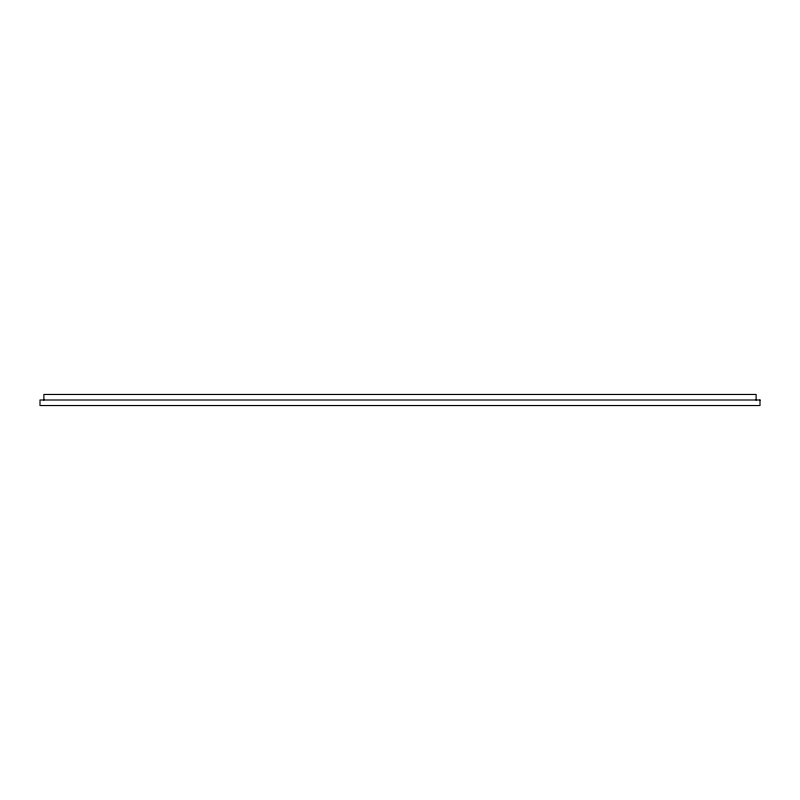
<?xml version="1.0" encoding="UTF-8"?>
<svg xmlns="http://www.w3.org/2000/svg" width="800" height="800" viewBox="0 0 800 800"><rect width="100%" height="100%" fill="white"/><g stroke="black" fill="none" stroke-linecap="round" stroke-linejoin="round"><path stroke-width="1.2" d="M756.12 400L756.12 394.46L43.89 394.46L43.88 400M760 400L40 400L40 405.54L760 405.54L760 400"/></g></svg>
